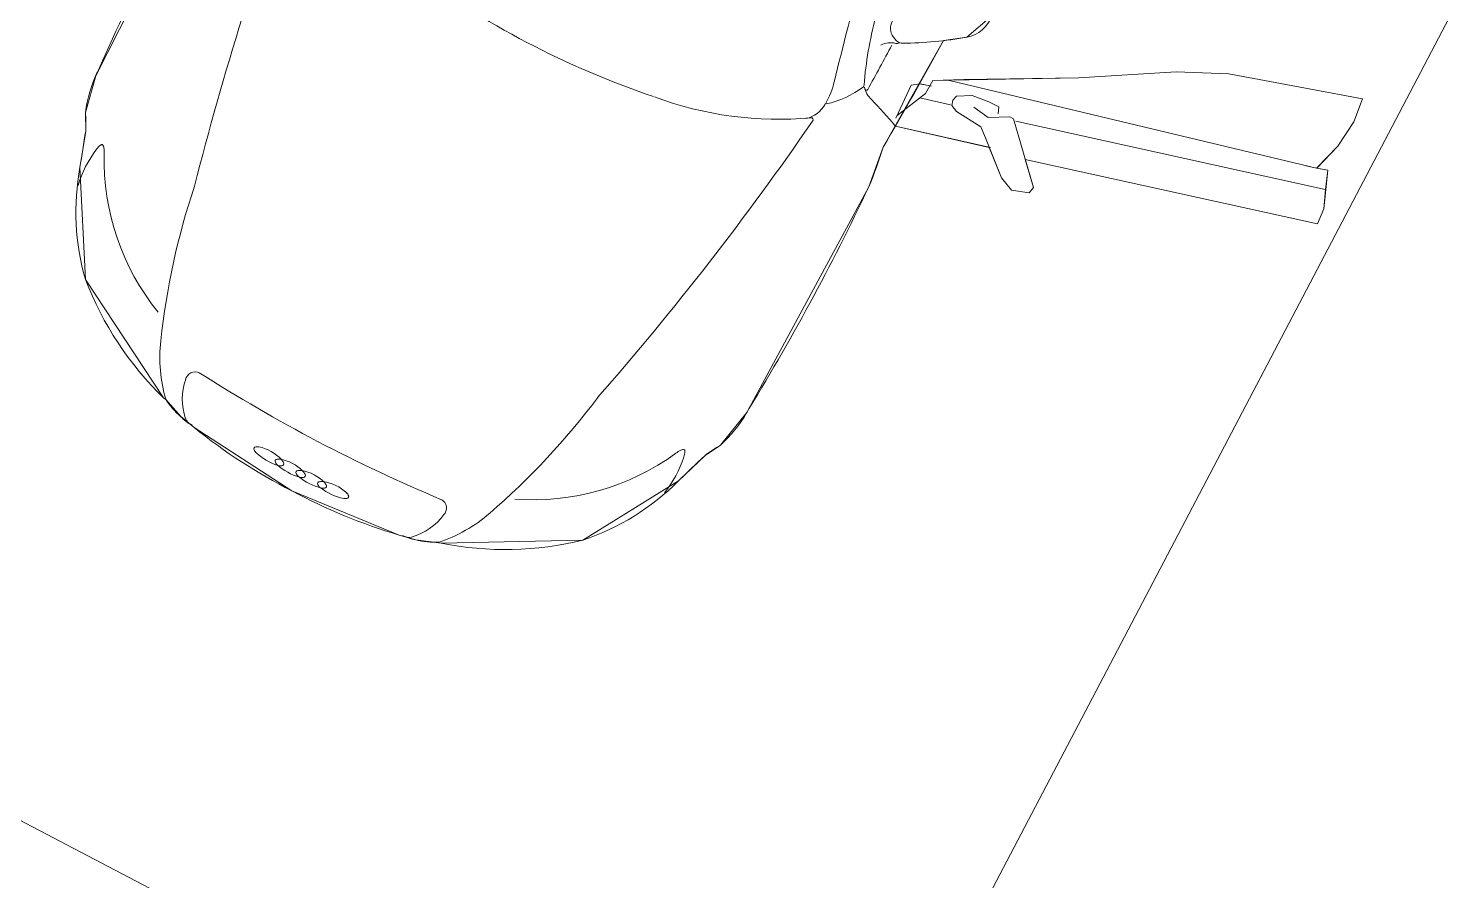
# Model space of a CAD drawing. Extents: x -2598 to 23780, y 0 to 8114.
# Drawn here: x 2875.1 to 3228.3, y 497.6 to 710.6 of the extents above; entities that cross this region are included whole.
import ezdxf

# ---------------------------------------------------------------- set-up
doc = ezdxf.new("R2010")
doc.units = 0
doc.header["$LTSCALE"] = 25
doc.header["$MEASUREMENT"] = 0
doc.layers.get('0').update_dxf_attribs({"color": 9, "lineweight": 9})
doc.layers.add('04', color=9, linetype='Continuous', lineweight=9)
doc.layers.add('06D', color=9, linetype='Continuous', lineweight=9)

# ---------------------------------------------------------------- blocks, each defined once
blk = doc.blocks.new('Group-321-1')
at = {"lineweight": 0}
blk.add_lwpolyline([(384781.8618, 69369.0762), (384781.5727, 69368.4935), (384781.5478, 69368.4017), (384781.5488, 69368.3546), (384781.5351, 69368.2638), (384781.5515, 69367.9843), (384781.5515, 69367.9843), (384781.749, 69367.6906), (384781.7549, 69367.6863), (384781.7923, 69367.6441), (384781.8263, 69367.6169), (384782.0711, 69367.4613), (384782.3403, 69367.353), (384782.3817, 69367.3414), (384782.4453, 69367.3332), (384782.7991, 69367.344), (384783.0363, 69367.4941), (384783.1021, 69367.5581), (384783.1403, 69367.5843), (384783.2058, 69367.6663), (384783.5053, 69368.2326), (384783.5403, 69368.3322), (384783.689, 69368.5997), (384783.7466, 69368.6084), (384783.8084, 69368.6626)], dxfattribs=at)
for centre, radius, start, end in [((384787.0532, 69366.1374), 5.9654, 150.48594, 156.73647), ((384789.1281, 69366.4456), 7.5187, 159.68697, 166.35156), ((384916.0429, 69336.4165), 136.4506, 166.163538, 166.403525), ((384783.6274, 69370.5018), 2.1511, 233.7694, 242.9353), ((384783.7323, 69368.6871), 0.08, 280.3078, 342.1843), ((384784.4746, 69368.4138), 0.9862, 165.793, 175.74), ((384783.5945, 69368.6292), 0.0386, 138.1193, 198.4851), ((384783.5569, 69368.5444), 0.0489, 74.6669, 119.8771), ((384770.8666, 69375.5547), 14.5872, 330.32233, 331.52419), ((384783.6078, 69368.6381), 0.0541, 202.9405, 226.9629), ((384783.5722, 69368.6007), 0.00941, 255.3354, 307.3857), ((384783.5859, 69368.613), 0.0209, 223.7551, 275.5224), ((384783.5672, 69369.5788), 0.9868, 271.1784, 280.4742), ((384783.6345, 69370.4982), 2.1511, 242.7208, 251.8868), ((384774.6241, 69373.2856), 10.0957, 331.54946, 332.26633), ((384781.8971, 69368.3577), 0.3521, 155.6746, 172.8272), ((384783.2251, 69368.5368), 0.196, 330.2214, 347.7863), ((384783.4846, 69368.4866), 0.00659, 318.8847, 4.0158), ((384783.2716, 69369.2904), 0.8909, 250.0904, 275.6309), ((384783.3432, 69368.6743), 0.2415, 282.8545, 307.345), ((384783.5452, 69368.4928), 0.0543, 191.7966, 230.2075), ((384783.4973, 69368.4773), 0.00351, 209.8549, 338.0036), ((384782.3066, 69367.2979), 1.667, 40.7138, 43.7698), ((384783.3307, 69368.4723), 0.0723, 283.1018, 331.8979), ((384781.2507, 69368.3722), 0.2986, 356.6067, 5.6602), ((384777.1322, 69372.6032), 7.5187, 319.30457, 325.96916), ((384783.3602, 69368.3991), 0.00481, 309.7244, 104.7177), ((384764.3472, 69370.8859), 17.3868, 351.32617, 351.63129), ((384781.8007, 69368.141), 0.2809, 142.998, 163.907), ((384781.6108, 69368.2877), 0.0411, 126.4313, 146.9765), ((384781.5894, 69368.3179), 0.00398, 74.7912, 133.7856), ((384781.5845, 69368.3135), 0.0102, 1.6376, 54.3963), ((384781.5006, 69368.3013), 0.0949, 358.817, 7.3839), ((384782.2148, 69368.7415), 1.3873, 338.4765, 342.8399), ((384782.2012, 69368.2894), 0.6058, 179.0659, 219.4798), ((384782.1373, 69368.159), 0.6112, 170.0439, 196.5991), ((384783.574, 69367.6511), 1.8423, 162.0199, 174.3284), ((384778.0913, 69370.7376), 5.9654, 328.91966, 335.17019), ((384782.3166, 69368.2853), 0.8221, 201.4762, 226.3392), ((384782.1191, 69367.7954), 0.3803, 174.3105, 196.6697), ((384781.8274, 69367.732), 0.0243, 63.7649, 169.9953), ((384784.0992, 69371.3805), 4.2739, 238.0489, 242.6341), ((384781.9405, 69367.6889), 0.1449, 160.4215, 200.1828), ((384781.9367, 69367.8086), 0.2189, 213.4367, 228.8733), ((384781.3493, 69368.793), 1.8423, 311.3278, 323.6363), ((384781.8626, 69367.7093), 0.0958, 222.8673, 244.0075), ((384781.8298, 69367.649), 0.0272, 202.2018, 232.2843), ((384782.901, 69367.8424), 0.3521, 312.8289, 329.9815), ((384782.6953, 69368.7143), 1.3999, 231.6246, 243.5204), ((384781.9795, 69367.566), 0.00393, 106.148, 191.2356), ((384781.9926, 69367.569), 0.0174, 192.4725, 226.4338), ((384781.9842, 69367.5477), 0.0228, 79.7433, 104.6743), ((384781.9679, 69367.4673), 0.1048, 43.0274, 79.064), ((384784.0734, 69371.3937), 4.2739, 243.022, 247.6072), ((384783.0862, 69367.4874), 0.0949, 118.2722, 126.8391), ((384783.0473, 69367.5626), 0.0102, 71.2598, 124.0185), ((384783.0109, 69367.569), 0.0411, 338.6796, 359.2249), ((384783.048, 69367.5692), 0.00398, 351.8705, 50.8649), ((384783.2896, 69367.3257), 0.2986, 119.996, 129.0494), ((384782.0763, 69367.6572), 0.139, 226.4813, 253.2418), ((384782.0325, 69367.5354), 0.00393, 108.0079, 193.0955), ((384782.0455, 69367.5388), 0.0174, 194.3324, 228.2937), ((384782.0378, 69367.5173), 0.0228, 81.6031, 106.5342), ((384782.0242, 69367.4364), 0.1048, 44.8873, 80.9239), ((384782.0223, 69367.5184), 0.0302, 24.4378, 42.4802), ((384782.0457, 69367.5282), 0.00493, 273.6822, 33.6822), ((384782.6682, 69368.0497), 0.6058, 266.1764, 306.5902), ((384782.7811, 69367.6377), 0.2809, 321.7491, 342.6581), ((384795.1854, 69355.0563), 17.3868, 134.02483, 134.32996), ((384782.1264, 69367.6297), 0.139, 228.3412, 255.1017), ((384782.043, 69367.5459), 0.0229, 252.8528, 277.4764), ((384782.0856, 69367.5071), 0.00493, 90.1141, 210.1141), ((384782.1019, 69367.5147), 0.0229, 206.3199, 230.9435), ((384782.0905, 69367.4822), 0.0302, 81.316, 99.3585), ((384782.1758, 69367.6043), 0.139, 230.5544, 257.315), ((384782.0967, 69367.5174), 0.0229, 254.7126, 279.3362), ((384782.0783, 69367.4086), 0.1048, 44.7323, 80.7688), ((384782.0769, 69367.4892), 0.0302, 26.2976, 44.3401), ((384782.0999, 69367.4998), 0.00493, 275.5421, 35.5421), ((384782.5995, 69367.9217), 0.6112, 289.0571, 315.6122), ((384782.7254, 69368.6988), 1.3999, 242.1358, 254.0316), ((384782.1404, 69367.4796), 0.00493, 91.9739, 211.9739), ((384782.1563, 69367.4877), 0.0229, 208.1798, 232.8034), ((384782.146, 69367.4549), 0.0302, 83.1759, 101.2183), ((384782.2273, 69367.5797), 0.139, 232.4143, 259.1748), ((384782.1491, 69367.4857), 0.0174, 257.3624, 291.3237), ((384782.1362, 69367.3809), 0.1048, 46.5921, 82.6287), ((384782.1361, 69367.4668), 0.0228, 19.1219, 44.053), ((384782.1539, 69367.4731), 0.00393, 292.5606, 17.6483), ((384782.2044, 69367.4602), 0.0174, 259.2223, 293.1836), ((384782.1921, 69367.441), 0.0228, 20.9818, 45.9129), ((384782.2096, 69367.4478), 0.00393, 294.4205, 19.5081), ((384782.4333, 69367.421), 0.0243, 315.6609, 61.8912), ((384782.3323, 69367.4878), 0.1449, 285.4734, 325.2346), ((384782.3147, 69367.695), 0.3803, 288.9864, 311.3457), ((384782.3942, 69367.4364), 0.0958, 241.6486, 262.7889), ((384782.3644, 69367.3745), 0.0272, 253.3718, 283.4544), ((384782.4317, 69367.5545), 0.2189, 256.7829, 272.2195), ((384782.5977, 69368.1411), 0.8221, 259.3169, 284.18)]:
    blk.add_arc(centre, radius, start, end, dxfattribs=at)
blk = doc.blocks.new('Group-323-1')
for p, q in [((384784.0265, 69368.5095), (384784.2703, 69368.527)), ((384784.2703, 69368.527), (384784.4021, 69368.5228)), ((384784.4021, 69368.5228), (384784.7363, 69368.4631)), ((384783.5713, 69368.4048), (384783.609, 69368.4878)), ((384783.609, 69368.4878), (384783.6313, 69368.4913)), ((384783.6313, 69368.4913), (384783.6593, 69368.4854)), ((384783.6449, 69368.4667), (384783.663, 69368.4998)), ((384783.663, 69368.4998), (384783.7403, 69368.5033)), ((384783.7049, 69368.5004), (384784.6228, 69368.2891)), ((384783.7403, 69368.5033), (384784.0265, 69368.5095)), ((384783.5745, 69368.4113), (384783.6449, 69368.4667)), ((384783.631, 69368.4558), (384783.7074, 69368.4395)), ((384783.7131, 69368.4511), (384783.7105, 69368.438)), ((384783.7219, 69368.4612), (384783.7131, 69368.4511)), ((384783.7613, 69368.4632), (384783.7219, 69368.4612)), ((384783.8035, 69368.4477), (384783.7613, 69368.4632)), ((384783.8281, 69368.4354), (384783.8035, 69368.4477)), ((384784.7363, 69368.4631), (384784.715, 69368.4056)), ((384783.7105, 69368.438), (384783.7223, 69368.4231)), ((384783.7223, 69368.4231), (384783.784, 69368.3851)), ((384783.8016, 69368.4089), (384783.766, 69368.4339)), ((384783.8271, 69368.4179), (384783.8281, 69368.4354)), ((384783.8082, 69368.3333), (384783.5708, 69368.3847)), ((384783.784, 69368.3851), (384783.7954, 69368.3578)), ((384783.8561, 69368.4106), (384783.8016, 69368.4089)), ((384783.8654, 69368.406), (384783.8561, 69368.4106)), ((384783.9165, 69368.2343), (384783.8654, 69368.406)), ((384783.871, 69368.4001), (384784.645, 69368.2361)), ((384784.715, 69368.4056), (384784.6751, 69368.3445)), ((384783.7954, 69368.3578), (384783.8361, 69368.258)), ((384784.6751, 69368.3445), (384784.6231, 69368.2893)), ((384784.626, 69368.1499), (384783.8955, 69368.3044)), ((384784.6228, 69368.2891), (384784.5969, 69368.2948)), ((384784.6231, 69368.2893), (384784.6514, 69368.2844)), ((384784.6514, 69368.2844), (384784.6458, 69368.2359)), ((384783.8361, 69368.258), (384783.8613, 69368.2275)), ((384784.6458, 69368.2359), (384784.642, 69368.1874)), ((384783.8613, 69368.2275), (384783.9062, 69368.2214)), ((384783.9062, 69368.2214), (384783.9165, 69368.2343)), ((384784.642, 69368.1874), (384784.626, 69368.1499))]:
    blk.add_line(p, q)
blk.add_lwpolyline([(384783.6295, 69368.491), (384783.6556, 69368.4862), (384783.663, 69368.4998), (384784.0265, 69368.5095), (384784.2703, 69368.527), (384784.4021, 69368.5228), (384784.7363, 69368.4631), (384784.715, 69368.4056), (384784.6751, 69368.3445), (384784.6228, 69368.2891), (384784.6514, 69368.2844), (384784.642, 69368.1874), (384784.626, 69368.1499), (384783.8955, 69368.3044), (384783.9165, 69368.2343), (384783.9062, 69368.2214), (384783.8613, 69368.2275), (384783.8361, 69368.258), (384783.8051, 69368.334), (384783.5708, 69368.3847)], close=True)
blk = doc.blocks.new('p-audi_arac')
at = {"layer": '06D', "lineweight": 0, "flags": 128}
blk.add_lwpolyline([(695.6, 0.8), (-4.4, 0.8), (-4.4, 400.8), (695.6, 400.8)], close=True, dxfattribs=at)
at = {"layer": '04', "xscale": 99.99999999999999, "yscale": 99.99999999999999, "zscale": 99.99999999999999, "rotation": 117.1763778173343}
for name in ['Group-321-1', 'Group-323-1']:
    blk.add_blockref(name, (23745751.03, -31061967.79), dxfattribs=at)

msp = doc.modelspace()

# ---------------------------------------------------------------- block references
at = {"layer": '04', "rotation": 242.3325881705122}
msp.add_blockref('p-audi_arac', (3038.51, 1211.39), dxfattribs=at)

doc.saveas('drawing.dxf')
